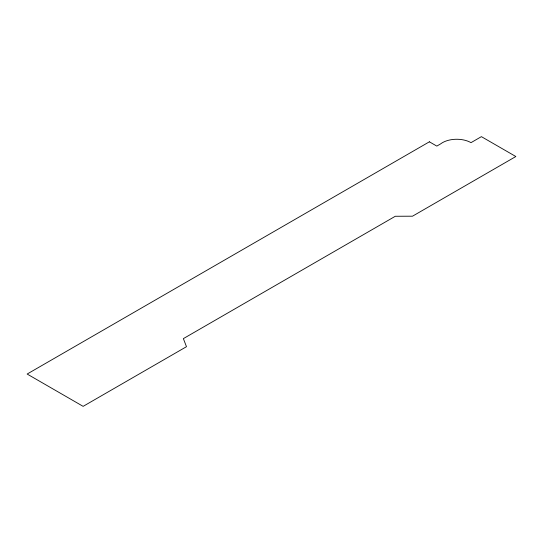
<?xml version="1.0" encoding="UTF-8"?>
<svg xmlns="http://www.w3.org/2000/svg" width="543" height="543" viewBox="0 0 543 543"><rect width="100%" height="100%" fill="white"/><g stroke="black" fill="none" stroke-linecap="round" stroke-linejoin="round"><path stroke-width="0.81" d="M429.384 141.811L27.15 374.039L83.133 406.354L186.48 346.692L183.371 338.622L395.297 216.263L412.504 216.195L515.85 156.527L481.403 136.646L470.998 142.653A20.234 11.681 0 0 0 440.529 143.949L436.81 146.094L429.384 141.811"/></g></svg>
